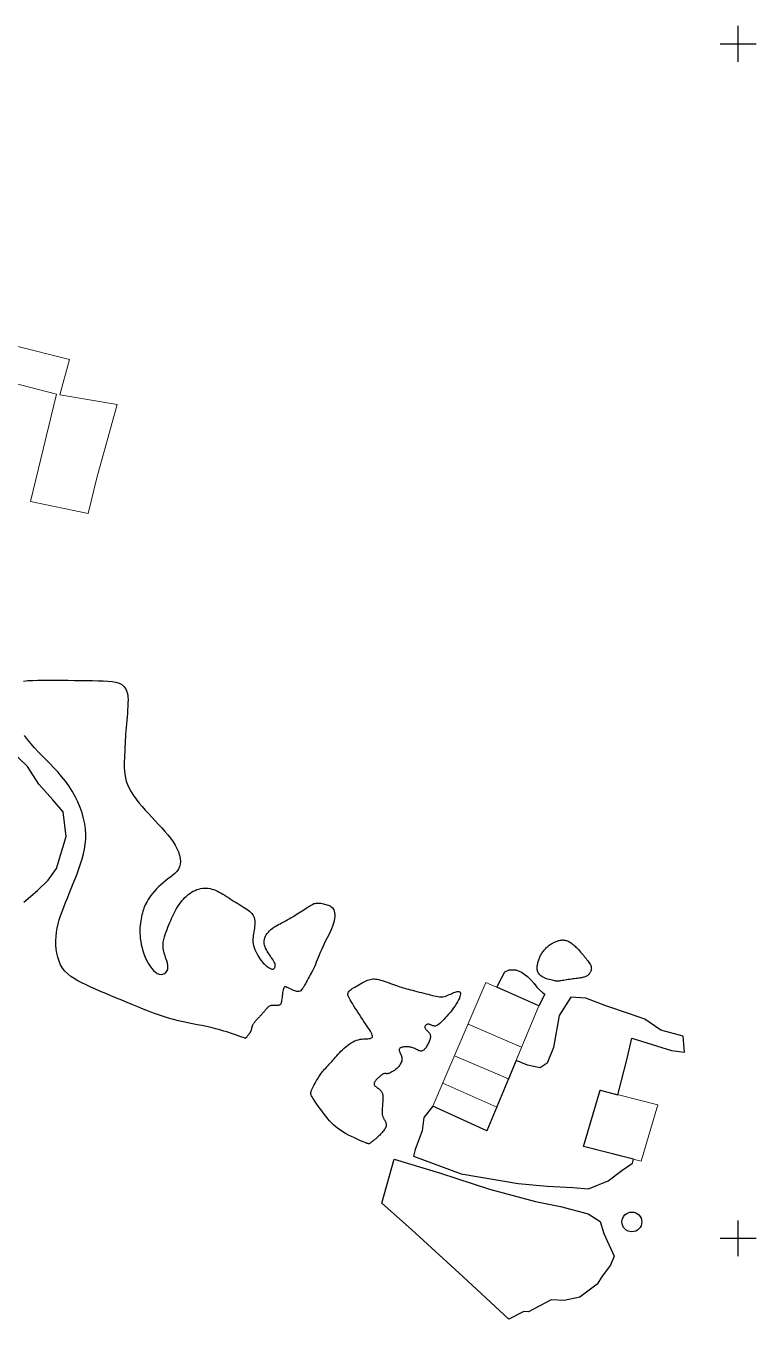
# Model space of a CAD drawing. Header units: inches. Extents: x 102725 to 104121, y 387536 to 388889.
# Drawn here: x 103680.8 to 103803, y 387986.5 to 388203 of the extents above; entities that cross this region are included whole.
import ezdxf

# ---------------------------------------------------------------- set-up
doc = ezdxf.new("R2010")
doc.units = ezdxf.units.IN
doc.header["$LTSCALE"] = 20
doc.layers.add('0_Croix', color=7, linetype='Continuous')
doc.layers.add('Débri', color=6, linetype='Continuous')
for name, color, linetype, lineweight in [('PBDUR-DROIT', 2, 'Continuous', 0), ('PBDUR-FACE', 1, 'Continuous', 0), ('PBDUR-GAUCH', 6, 'Continuous', 0), ('PBDUR-SEPARATION', 5, 'Continuous', 0)]:
    doc.layers.add(name, color=color, linetype=linetype, lineweight=lineweight)

msp = doc.modelspace()

# ---------------------------------------------------------------- linework, layer by layer
at = {"layer": '0_Croix'}
for p, q in [((103800, 388197), (103800, 388203)), ((103797, 388200), (103803, 388200)), ((103800, 387997), (103800, 388003)), ((103797, 388000), (103803, 388000))]:
    msp.add_line(p, q, dxfattribs=at)
at = {"layer": 'Débri', "flags": 128}
for points in [[(103680.35, 388093.31), (103681.1, 388093.37), (103681.91, 388093.41), (103682.78, 388093.45), (103683.72, 388093.46), (103684.71, 388093.47), (103685.74, 388093.46), (103686.79, 388093.45), (103687.86, 388093.43), (103688.92, 388093.41), (103689.96, 388093.39), (103690.97, 388093.38), (103691.93, 388093.37), (103692.84, 388093.36), (103693.69, 388093.34), (103694.47, 388093.29), (103695.18, 388093.21), (103695.81, 388093.1), (103696.35, 388092.93), (103696.81, 388092.71), (103697.16, 388092.41), (103697.43, 388092.06), (103697.62, 388091.65), (103697.75, 388091.2), (103697.83, 388090.71), (103697.86, 388090.18), (103697.85, 388089.63), (103697.83, 388089.06), (103697.8, 388088.48), (103697.76, 388087.89), (103697.71, 388087.3), (103697.66, 388086.71), (103697.6, 388086.13), (103697.55, 388085.55), (103697.5, 388084.98), (103697.46, 388084.43), (103697.42, 388083.9), (103697.39, 388083.38), (103697.36, 388082.87), (103697.34, 388082.37), (103697.32, 388081.87), (103697.3, 388081.38), (103697.29, 388080.88), (103697.26, 388080.37), (103697.24, 388079.86), (103697.23, 388079.33), (103697.23, 388078.79), (103697.25, 388078.25), (103697.31, 388077.69), (103697.41, 388077.12), (103697.56, 388076.54), (103697.77, 388075.96), (103698.04, 388075.36), (103698.38, 388074.76), (103698.77, 388074.15), (103699.21, 388073.54), (103699.69, 388072.93), (103700.2, 388072.31), (103700.73, 388071.7), (103701.28, 388071.1), (103701.84, 388070.5), (103702.41, 388069.9), (103702.97, 388069.31), (103703.51, 388068.73), (103704.03, 388068.14), (103704.52, 388067.56), (103704.98, 388066.98), (103705.39, 388066.4), (103705.75, 388065.82), (103706.05, 388065.25), (103706.29, 388064.69), (103706.47, 388064.14), (103706.58, 388063.61), (103706.62, 388063.11), (103706.59, 388062.64), (103706.48, 388062.2), (103706.29, 388061.8), (103706.03, 388061.44), (103705.71, 388061.1), (103705.35, 388060.79), (103704.96, 388060.48), (103704.55, 388060.17), (103704.14, 388059.87), (103703.72, 388059.54), (103703.33, 388059.21), (103702.96, 388058.85), (103702.61, 388058.49), (103702.28, 388058.13), (103701.97, 388057.76), (103701.7, 388057.4), (103701.45, 388057.06), (103701.23, 388056.73), (103701.04, 388056.42), (103700.88, 388056.12), (103700.74, 388055.84), (103700.62, 388055.57), (103700.52, 388055.3), (103700.43, 388055.03), (103700.35, 388054.75), (103700.27, 388054.46), (103700.19, 388054.16), (103700.12, 388053.84), (103700.04, 388053.51), (103699.98, 388053.15), (103699.93, 388052.78), (103699.88, 388052.4), (103699.85, 388051.99), (103699.84, 388051.56), (103699.85, 388051.11), (103699.87, 388050.65), (103699.92, 388050.17), (103699.99, 388049.67), (103700.08, 388049.17), (103700.2, 388048.65), (103700.35, 388048.13), (103700.53, 388047.61), (103700.74, 388047.08), (103700.98, 388046.57), (103701.24, 388046.08), (103701.52, 388045.62), (103701.82, 388045.2), (103702.12, 388044.84), (103702.44, 388044.55), (103702.76, 388044.34), (103703.09, 388044.22), (103703.4, 388044.18), (103703.69, 388044.22), (103703.96, 388044.32), (103704.19, 388044.49), (103704.37, 388044.72), (103704.5, 388044.99), (103704.55, 388045.31), (103704.54, 388045.66), (103704.47, 388046.04), (103704.35, 388046.44), (103704.21, 388046.87), (103704.06, 388047.31), (103703.92, 388047.76), (103703.81, 388048.22), (103703.74, 388048.68), (103703.72, 388049.13), (103703.75, 388049.58), (103703.83, 388050.03), (103703.94, 388050.46), (103704.08, 388050.89), (103704.23, 388051.31), (103704.39, 388051.71), (103704.55, 388052.11), (103704.71, 388052.49), (103704.86, 388052.86), (103705.01, 388053.21), (103705.16, 388053.56), (103705.31, 388053.9), (103705.46, 388054.24), (103705.63, 388054.57), (103705.81, 388054.9), (103706, 388055.23), (103706.2, 388055.55), (103706.42, 388055.87), (103706.65, 388056.18), (103706.88, 388056.49), (103707.13, 388056.78), (103707.39, 388057.05), (103707.66, 388057.3), (103707.93, 388057.54), (103708.21, 388057.75), (103708.5, 388057.95), (103708.79, 388058.12), (103709.09, 388058.26), (103709.39, 388058.39), (103709.7, 388058.48), (103710.01, 388058.56), (103710.32, 388058.6), (103710.64, 388058.63), (103710.95, 388058.62), (103711.27, 388058.6), (103711.59, 388058.55), (103711.9, 388058.48), (103712.21, 388058.38), (103712.52, 388058.27), (103712.83, 388058.13), (103713.14, 388057.98), (103713.44, 388057.81), (103713.74, 388057.63), (103714.05, 388057.44), (103714.36, 388057.24), (103714.67, 388057.04), (103714.98, 388056.83), (103715.3, 388056.63), (103715.62, 388056.42), (103715.94, 388056.22), (103716.26, 388056.03), (103716.58, 388055.83), (103716.88, 388055.64), (103717.18, 388055.45), (103717.46, 388055.27), (103717.73, 388055.1), (103717.98, 388054.93), (103718.21, 388054.75), (103718.42, 388054.57), (103718.6, 388054.38), (103718.76, 388054.18), (103718.88, 388053.96), (103718.98, 388053.72), (103719.04, 388053.45), (103719.08, 388053.16), (103719.09, 388052.86), (103719.08, 388052.55), (103719.05, 388052.23), (103719.01, 388051.91), (103718.96, 388051.6), (103718.91, 388051.29), (103718.87, 388051), (103718.82, 388050.71), (103718.79, 388050.43), (103718.77, 388050.16), (103718.76, 388049.88), (103718.78, 388049.6), (103718.81, 388049.31), (103718.88, 388049), (103718.97, 388048.69), (103719.09, 388048.36), (103719.23, 388048.02), (103719.4, 388047.69), (103719.57, 388047.37), (103719.75, 388047.06), (103719.94, 388046.77), (103720.13, 388046.51), (103720.32, 388046.27), (103720.5, 388046.07), (103720.68, 388045.89), (103720.85, 388045.74), (103721.01, 388045.61), (103721.17, 388045.5), (103721.32, 388045.4), (103721.46, 388045.31), (103721.59, 388045.24), (103721.71, 388045.18), (103721.82, 388045.13), (103721.92, 388045.09), (103722.01, 388045.07), (103722.1, 388045.07), (103722.18, 388045.09), (103722.26, 388045.12), (103722.33, 388045.18), (103722.39, 388045.25), (103722.44, 388045.35), (103722.48, 388045.46), (103722.49, 388045.59), (103722.49, 388045.74), (103722.47, 388045.9), (103722.41, 388046.07), (103722.33, 388046.26), (103722.22, 388046.45), (103722.09, 388046.66), (103721.95, 388046.88), (103721.79, 388047.1), (103721.63, 388047.34), (103721.47, 388047.57), (103721.31, 388047.82), (103721.16, 388048.06), (103721.02, 388048.31), (103720.9, 388048.56), (103720.8, 388048.81), (103720.71, 388049.06), (103720.66, 388049.32), (103720.63, 388049.57), (103720.64, 388049.83), (103720.68, 388050.08), (103720.76, 388050.33), (103720.87, 388050.58), (103721, 388050.82), (103721.16, 388051.05), (103721.35, 388051.28), (103721.55, 388051.5), (103721.77, 388051.7), (103722.01, 388051.89), (103722.26, 388052.07), (103722.51, 388052.23), (103722.77, 388052.39), (103723.04, 388052.54), (103723.3, 388052.68), (103723.56, 388052.81), (103723.81, 388052.94), (103724.05, 388053.06), (103724.28, 388053.18), (103724.51, 388053.3), (103724.74, 388053.43), (103724.96, 388053.55), (103725.19, 388053.69), (103725.43, 388053.83), (103725.68, 388053.98), (103725.94, 388054.14), (103726.2, 388054.31), (103726.47, 388054.48), (103726.75, 388054.66), (103727.02, 388054.84), (103727.28, 388055.01), (103727.54, 388055.18), (103727.78, 388055.34), (103728.01, 388055.49), (103728.22, 388055.63), (103728.42, 388055.75), (103728.61, 388055.86), (103728.8, 388055.95), (103728.98, 388056.03), (103729.17, 388056.08), (103729.36, 388056.12), (103729.55, 388056.14), (103729.75, 388056.14), (103729.95, 388056.12), (103730.16, 388056.1), (103730.37, 388056.06), (103730.57, 388056.01), (103730.77, 388055.96), (103730.97, 388055.91), (103731.15, 388055.86), (103731.34, 388055.8), (103731.51, 388055.74), (103731.67, 388055.66), (103731.82, 388055.57), (103731.96, 388055.46), (103732.09, 388055.33), (103732.2, 388055.17), (103732.3, 388054.98), (103732.38, 388054.76), (103732.44, 388054.5), (103732.47, 388054.21), (103732.48, 388053.89), (103732.44, 388053.54), (103732.37, 388053.16), (103732.26, 388052.74), (103732.11, 388052.29), (103731.91, 388051.82), (103731.69, 388051.32), (103731.45, 388050.81), (103731.2, 388050.3), (103730.94, 388049.79), (103730.69, 388049.28), (103730.45, 388048.79), (103730.24, 388048.32), (103730.04, 388047.86), (103729.87, 388047.43), (103729.7, 388047.01), (103729.54, 388046.6), (103729.38, 388046.21), (103729.22, 388045.83), (103729.06, 388045.47), (103728.89, 388045.11), (103728.72, 388044.76), (103728.54, 388044.42), (103728.36, 388044.1), (103728.19, 388043.78), (103728.02, 388043.48), (103727.85, 388043.18), (103727.69, 388042.9), (103727.55, 388042.63), (103727.41, 388042.38), (103727.28, 388042.14), (103727.16, 388041.93), (103727.03, 388041.75), (103726.9, 388041.59), (103726.77, 388041.46), (103726.62, 388041.37), (103726.47, 388041.32), (103726.3, 388041.31), (103726.13, 388041.32), (103725.96, 388041.36), (103725.78, 388041.41), (103725.61, 388041.47), (103725.45, 388041.55), (103725.29, 388041.62), (103725.15, 388041.69), (103725.01, 388041.75), (103724.88, 388041.81), (103724.77, 388041.87), (103724.66, 388041.92), (103724.56, 388041.97), (103724.47, 388042.02), (103724.38, 388042.06), (103724.3, 388042.09), (103724.22, 388042.12), (103724.15, 388042.13), (103724.09, 388042.12), (103724.03, 388042.09), (103723.97, 388042.02), (103723.92, 388041.92), (103723.87, 388041.78), (103723.82, 388041.6), (103723.78, 388041.38), (103723.74, 388041.13), (103723.7, 388040.87), (103723.67, 388040.6), (103723.64, 388040.34), (103723.6, 388040.08), (103723.57, 388039.86), (103723.54, 388039.66), (103723.51, 388039.49), (103723.47, 388039.36), (103723.42, 388039.25), (103723.36, 388039.16), (103723.29, 388039.09), (103723.21, 388039.05), (103723.1, 388039.02), (103722.97, 388039), (103722.83, 388038.99), (103722.67, 388038.99), (103722.51, 388038.99), (103722.35, 388039), (103722.18, 388039), (103722.03, 388039), (103721.88, 388038.99), (103721.76, 388038.97), (103721.64, 388038.94), (103721.54, 388038.89), (103721.45, 388038.84), (103721.37, 388038.78), (103721.29, 388038.72), (103721.22, 388038.64), (103721.14, 388038.56), (103721.06, 388038.48), (103720.99, 388038.39), (103720.91, 388038.29), (103720.82, 388038.2), (103720.74, 388038.09), (103720.66, 388037.99), (103720.57, 388037.89), (103720.48, 388037.79), (103720.39, 388037.68), (103720.3, 388037.58), (103720.21, 388037.48), (103720.12, 388037.38), (103720.03, 388037.28), (103719.94, 388037.18), (103719.85, 388037.09), (103719.76, 388036.99), (103719.67, 388036.89), (103719.58, 388036.8), (103719.5, 388036.71), (103719.41, 388036.62), (103719.33, 388036.53), (103719.25, 388036.44), (103719.18, 388036.35), (103719.11, 388036.26), (103719.04, 388036.17), (103718.97, 388036.09), (103718.91, 388036), (103718.85, 388035.92), (103718.8, 388035.84), (103718.75, 388035.76), (103718.71, 388035.69), (103718.67, 388035.62), (103718.64, 388035.55), (103718.62, 388035.48), (103718.6, 388035.42), (103718.58, 388035.36), (103718.57, 388035.3), (103718.55, 388035.24), (103718.54, 388035.18), (103718.53, 388035.11), (103718.51, 388035.04), (103718.5, 388034.97), (103718.48, 388034.9), (103718.46, 388034.83), (103718.43, 388034.76), (103718.41, 388034.69), (103718.38, 388034.62), (103718.36, 388034.56), (103718.33, 388034.5), (103718.29, 388034.44), (103718.26, 388034.39), (103718.22, 388034.34), (103718.19, 388034.28), (103718.14, 388034.23), (103718.1, 388034.17), (103718.05, 388034.11), (103717.99, 388034.04), (103717.93, 388033.97), (103717.88, 388033.9), (103717.82, 388033.83), (103717.76, 388033.76), (103717.71, 388033.69), (103717.67, 388033.64), (103717.63, 388033.59), (103717.59, 388033.55), (103717.56, 388033.53), (103717.51, 388033.52), (103717.43, 388033.53), (103717.31, 388033.56), (103717.14, 388033.61), (103716.9, 388033.7), (103716.59, 388033.81), (103716.19, 388033.95), (103715.71, 388034.11), (103715.17, 388034.3), (103714.56, 388034.49), (103713.91, 388034.7), (103713.21, 388034.9), (103712.49, 388035.1), (103711.75, 388035.28), (103711, 388035.45), (103710.23, 388035.61), (103709.46, 388035.76), (103708.68, 388035.9), (103707.89, 388036.06), (103707.09, 388036.23), (103706.29, 388036.41), (103705.47, 388036.62), (103704.65, 388036.86), (103703.82, 388037.12), (103702.98, 388037.41), (103702.14, 388037.72), (103701.28, 388038.04), (103700.41, 388038.39), (103699.53, 388038.74), (103698.64, 388039.11), (103697.73, 388039.48), (103696.82, 388039.85), (103695.91, 388040.23), (103695.01, 388040.61), (103694.12, 388040.98), (103693.26, 388041.35), (103692.42, 388041.72), (103691.62, 388042.07), (103690.86, 388042.42), (103690.14, 388042.76), (103689.47, 388043.11), (103688.85, 388043.48), (103688.28, 388043.86), (103687.76, 388044.28), (103687.31, 388044.74), (103686.91, 388045.24), (103686.58, 388045.8), (103686.31, 388046.4), (103686.1, 388047.05), (103685.94, 388047.72), (103685.83, 388048.41), (103685.78, 388049.12), (103685.77, 388049.84), (103685.81, 388050.55), (103685.89, 388051.25), (103686.01, 388051.94), (103686.17, 388052.63), (103686.36, 388053.32), (103686.58, 388054.02), (103686.83, 388054.73), (103687.1, 388055.46), (103687.39, 388056.2), (103687.71, 388056.97), (103688.03, 388057.76), (103688.36, 388058.57), (103688.69, 388059.39), (103689.02, 388060.21), (103689.34, 388061.04), (103689.64, 388061.88), (103689.92, 388062.71), (103690.17, 388063.53), (103690.38, 388064.35), (103690.56, 388065.17), (103690.69, 388065.99), (103690.77, 388066.82), (103690.79, 388067.67), (103690.74, 388068.53), (103690.62, 388069.41), (103690.43, 388070.31), (103690.17, 388071.23), (103689.83, 388072.15), (103689.44, 388073.08), (103688.99, 388073.99), (103688.5, 388074.88), (103687.95, 388075.74), (103687.37, 388076.56), (103686.75, 388077.34), (103686.11, 388078.09), (103685.45, 388078.8), (103684.78, 388079.48), (103684.11, 388080.15), (103683.45, 388080.81), (103682.81, 388081.47), (103682.2, 388082.14), (103681.61, 388082.82), (103681.06, 388083.51), (103680.53, 388084.2)], [(103680.43, 388056.29), (103682.72, 388058.25), (103684.5, 388059.98), (103685.87, 388061.94), (103687.51, 388067.28), (103687, 388071.41), (103685.27, 388073.42), (103682.94, 388076.02), (103681.02, 388078.98), (103678.15, 388081.77)], [(103759.57, 388042.03), (103760.36, 388043.57), (103760.95, 388044.59), (103761.67, 388044.94), (103762.8, 388044.95), (103763.74, 388044.58), (103764.75, 388043.85), (103765.29, 388043.28), (103765.82, 388042.69), (103766.3, 388042.05), (103766.72, 388041.6), (103767.24, 388041.16), (103767.61, 388040.9), (103766.63, 388038.95), (103759.57, 388042.03)]]:
    msp.add_lwpolyline(points, dxfattribs=at)
for points in [[(103767.32, 388043.7), (103767.12, 388043.82), (103766.94, 388043.95), (103766.79, 388044.09), (103766.67, 388044.24), (103766.57, 388044.39), (103766.49, 388044.54), (103766.43, 388044.69), (103766.38, 388044.85), (103766.35, 388045), (103766.34, 388045.14), (103766.33, 388045.29), (103766.34, 388045.44), (103766.35, 388045.58), (103766.38, 388045.73), (103766.41, 388045.87), (103766.44, 388046.02), (103766.47, 388046.17), (103766.51, 388046.32), (103766.56, 388046.47), (103766.61, 388046.63), (103766.66, 388046.78), (103766.72, 388046.93), (103766.78, 388047.08), (103766.85, 388047.23), (103766.92, 388047.38), (103767.01, 388047.53), (103767.09, 388047.67), (103767.19, 388047.82), (103767.28, 388047.96), (103767.39, 388048.09), (103767.5, 388048.23), (103767.61, 388048.36), (103767.73, 388048.49), (103767.85, 388048.61), (103767.98, 388048.73), (103768.11, 388048.85), (103768.24, 388048.96), (103768.38, 388049.07), (103768.52, 388049.17), (103768.66, 388049.27), (103768.81, 388049.35), (103768.95, 388049.44), (103769.1, 388049.51), (103769.24, 388049.58), (103769.39, 388049.64), (103769.53, 388049.7), (103769.67, 388049.75), (103769.81, 388049.8), (103769.94, 388049.84), (103770.07, 388049.87), (103770.19, 388049.9), (103770.31, 388049.92), (103770.43, 388049.94), (103770.55, 388049.95), (103770.66, 388049.95), (103770.78, 388049.94), (103770.9, 388049.93), (103771.02, 388049.91), (103771.14, 388049.89), (103771.27, 388049.85), (103771.39, 388049.8), (103771.52, 388049.75), (103771.66, 388049.68), (103771.79, 388049.6), (103771.94, 388049.51), (103772.08, 388049.41), (103772.23, 388049.3), (103772.38, 388049.18), (103772.53, 388049.05), (103772.69, 388048.91), (103772.84, 388048.76), (103773, 388048.61), (103773.15, 388048.45), (103773.31, 388048.28), (103773.46, 388048.11), (103773.61, 388047.93), (103773.77, 388047.75), (103773.92, 388047.56), (103774.08, 388047.38), (103774.23, 388047.19), (103774.38, 388047.01), (103774.54, 388046.83), (103774.68, 388046.64), (103774.83, 388046.47), (103774.96, 388046.29), (103775.07, 388046.12), (103775.18, 388045.96), (103775.26, 388045.8), (103775.33, 388045.65), (103775.37, 388045.5), (103775.4, 388045.36), (103775.42, 388045.23), (103775.41, 388045.11), (103775.4, 388044.98), (103775.37, 388044.87), (103775.34, 388044.75), (103775.29, 388044.64), (103775.24, 388044.54), (103775.18, 388044.43), (103775.11, 388044.34), (103775.04, 388044.25), (103774.96, 388044.16), (103774.87, 388044.08), (103774.78, 388044.01), (103774.69, 388043.95), (103774.59, 388043.89), (103774.48, 388043.84), (103774.36, 388043.79), (103774.24, 388043.75), (103774.11, 388043.71), (103773.96, 388043.67), (103773.8, 388043.64), (103773.63, 388043.61), (103773.45, 388043.58), (103773.25, 388043.55), (103773.04, 388043.52), (103772.82, 388043.49), (103772.59, 388043.46), (103772.34, 388043.43), (103772.09, 388043.39), (103771.82, 388043.35), (103771.55, 388043.31), (103771.27, 388043.27), (103771.01, 388043.23), (103770.76, 388043.19), (103770.53, 388043.15), (103770.33, 388043.12), (103770.16, 388043.09), (103770.02, 388043.07), (103769.91, 388043.05), (103769.82, 388043.04), (103769.74, 388043.04), (103769.65, 388043.05), (103769.56, 388043.06), (103769.44, 388043.08), (103769.29, 388043.11), (103769.09, 388043.15), (103768.87, 388043.2), (103768.62, 388043.26), (103768.35, 388043.32), (103768.08, 388043.4), (103767.81, 388043.49), (103767.56, 388043.59)], [(103733.83, 388017.82), (103733.4, 388018.1), (103733, 388018.39), (103732.62, 388018.69), (103732.27, 388019), (103731.93, 388019.33), (103731.61, 388019.66), (103731.3, 388020.02), (103731, 388020.38), (103730.7, 388020.76), (103730.41, 388021.15), (103730.12, 388021.54), (103729.85, 388021.92), (103729.59, 388022.29), (103729.35, 388022.63), (103729.14, 388022.95), (103728.95, 388023.23), (103728.79, 388023.46), (103728.66, 388023.67), (103728.57, 388023.84), (103728.5, 388023.99), (103728.46, 388024.14), (103728.44, 388024.28), (103728.46, 388024.43), (103728.5, 388024.6), (103728.57, 388024.79), (103728.66, 388025.01), (103728.77, 388025.23), (103728.89, 388025.47), (103729.02, 388025.71), (103729.16, 388025.96), (103729.29, 388026.19), (103729.43, 388026.42), (103729.55, 388026.63), (103729.67, 388026.83), (103729.79, 388027.02), (103729.91, 388027.21), (103730.03, 388027.39), (103730.16, 388027.56), (103730.29, 388027.74), (103730.44, 388027.92), (103730.6, 388028.11), (103730.77, 388028.3), (103730.95, 388028.5), (103731.15, 388028.71), (103731.34, 388028.92), (103731.55, 388029.14), (103731.75, 388029.36), (103731.96, 388029.59), (103732.17, 388029.83), (103732.38, 388030.07), (103732.59, 388030.31), (103732.81, 388030.56), (103733.03, 388030.81), (103733.27, 388031.06), (103733.51, 388031.31), (103733.76, 388031.56), (103734.03, 388031.81), (103734.32, 388032.05), (103734.61, 388032.29), (103734.9, 388032.51), (103735.21, 388032.71), (103735.52, 388032.89), (103735.82, 388033.04), (103736.13, 388033.16), (103736.44, 388033.25), (103736.73, 388033.32), (103737.02, 388033.36), (103737.3, 388033.38), (103737.56, 388033.39), (103737.8, 388033.4), (103738.02, 388033.41), (103738.22, 388033.43), (103738.39, 388033.46), (103738.53, 388033.5), (103738.64, 388033.56), (103738.72, 388033.64), (103738.76, 388033.74), (103738.77, 388033.87), (103738.74, 388034.03), (103738.67, 388034.22), (103738.57, 388034.44), (103738.43, 388034.68), (103738.26, 388034.96), (103738.06, 388035.26), (103737.84, 388035.59), (103737.61, 388035.93), (103737.36, 388036.29), (103737.1, 388036.67), (103736.85, 388037.06), (103736.59, 388037.45), (103736.33, 388037.85), (103736.08, 388038.24), (103735.84, 388038.61), (103735.62, 388038.98), (103735.41, 388039.32), (103735.22, 388039.63), (103735.06, 388039.91), (103734.92, 388040.16), (103734.81, 388040.39), (103734.73, 388040.59), (103734.68, 388040.77), (103734.67, 388040.94), (103734.7, 388041.09), (103734.77, 388041.24), (103734.87, 388041.38), (103735.02, 388041.52), (103735.19, 388041.66), (103735.39, 388041.8), (103735.61, 388041.93), (103735.84, 388042.07), (103736.08, 388042.2), (103736.32, 388042.34), (103736.56, 388042.48), (103736.8, 388042.62), (103737.04, 388042.76), (103737.27, 388042.89), (103737.5, 388043.01), (103737.72, 388043.12), (103737.94, 388043.22), (103738.17, 388043.3), (103738.38, 388043.36), (103738.6, 388043.4), (103738.83, 388043.42), (103739.06, 388043.42), (103739.3, 388043.41), (103739.55, 388043.37), (103739.82, 388043.32), (103740.11, 388043.24), (103740.42, 388043.16), (103740.75, 388043.05), (103741.09, 388042.94), (103741.43, 388042.81), (103741.78, 388042.69), (103742.13, 388042.56), (103742.46, 388042.44), (103742.78, 388042.32), (103743.09, 388042.22), (103743.38, 388042.12), (103743.66, 388042.03), (103743.94, 388041.95), (103744.22, 388041.86), (103744.5, 388041.78), (103744.81, 388041.7), (103745.13, 388041.61), (103745.47, 388041.53), (103745.83, 388041.43), (103746.2, 388041.34), (103746.59, 388041.24), (103746.98, 388041.14), (103747.36, 388041.04), (103747.74, 388040.95), (103748.11, 388040.85), (103748.46, 388040.76), (103748.8, 388040.67), (103749.12, 388040.59), (103749.43, 388040.52), (103749.73, 388040.47), (103750.01, 388040.44), (103750.29, 388040.43), (103750.55, 388040.45), (103750.81, 388040.49), (103751.06, 388040.56), (103751.3, 388040.65), (103751.53, 388040.74), (103751.76, 388040.85), (103751.98, 388040.95), (103752.19, 388041.06), (103752.4, 388041.15), (103752.6, 388041.23), (103752.79, 388041.29), (103752.97, 388041.32), (103753.13, 388041.34), (103753.26, 388041.32), (103753.38, 388041.27), (103753.46, 388041.19), (103753.5, 388041.07), (103753.51, 388040.91), (103753.48, 388040.71), (103753.42, 388040.48), (103753.32, 388040.22), (103753.19, 388039.93), (103753.02, 388039.62), (103752.83, 388039.29), (103752.61, 388038.95), (103752.36, 388038.6), (103752.1, 388038.24), (103751.82, 388037.89), (103751.53, 388037.54), (103751.24, 388037.21), (103750.96, 388036.89), (103750.7, 388036.61), (103750.45, 388036.35), (103750.23, 388036.14), (103750.03, 388035.96), (103749.85, 388035.81), (103749.69, 388035.7), (103749.54, 388035.61), (103749.41, 388035.56), (103749.28, 388035.53), (103749.15, 388035.53), (103749.03, 388035.55), (103748.9, 388035.58), (103748.78, 388035.63), (103748.66, 388035.68), (103748.54, 388035.73), (103748.42, 388035.78), (103748.31, 388035.82), (103748.19, 388035.84), (103748.08, 388035.85), (103747.98, 388035.83), (103747.88, 388035.8), (103747.78, 388035.76), (103747.71, 388035.7), (103747.64, 388035.64), (103747.59, 388035.57), (103747.56, 388035.49), (103747.54, 388035.41), (103747.55, 388035.34), (103747.57, 388035.25), (103747.6, 388035.17), (103747.65, 388035.09), (103747.71, 388035.01), (103747.78, 388034.92), (103747.86, 388034.84), (103747.94, 388034.76), (103748.02, 388034.68), (103748.1, 388034.6), (103748.18, 388034.52), (103748.26, 388034.43), (103748.33, 388034.34), (103748.39, 388034.24), (103748.43, 388034.14), (103748.46, 388034.03), (103748.48, 388033.92), (103748.48, 388033.79), (103748.47, 388033.66), (103748.45, 388033.53), (103748.42, 388033.39), (103748.38, 388033.25), (103748.33, 388033.1), (103748.27, 388032.94), (103748.2, 388032.79), (103748.12, 388032.63), (103748.04, 388032.48), (103747.96, 388032.32), (103747.87, 388032.18), (103747.78, 388032.03), (103747.69, 388031.9), (103747.6, 388031.78), (103747.5, 388031.67), (103747.41, 388031.57), (103747.31, 388031.49), (103747.2, 388031.42), (103747.1, 388031.38), (103746.98, 388031.35), (103746.86, 388031.35), (103746.74, 388031.37), (103746.6, 388031.41), (103746.46, 388031.47), (103746.32, 388031.54), (103746.16, 388031.61), (103746.01, 388031.69), (103745.85, 388031.77), (103745.68, 388031.84), (103745.52, 388031.9), (103745.35, 388031.95), (103745.18, 388032), (103745.01, 388032.03), (103744.84, 388032.06), (103744.67, 388032.07), (103744.5, 388032.08), (103744.33, 388032.08), (103744.17, 388032.07), (103744.02, 388032.06), (103743.87, 388032.03), (103743.74, 388032), (103743.61, 388031.96), (103743.51, 388031.92), (103743.41, 388031.87), (103743.34, 388031.81), (103743.29, 388031.75), (103743.25, 388031.68), (103743.24, 388031.61), (103743.24, 388031.53), (103743.25, 388031.44), (103743.28, 388031.35), (103743.32, 388031.25), (103743.36, 388031.14), (103743.42, 388031.03), (103743.48, 388030.91), (103743.54, 388030.78), (103743.59, 388030.64), (103743.64, 388030.5), (103743.68, 388030.34), (103743.71, 388030.19), (103743.72, 388030.02), (103743.7, 388029.85), (103743.67, 388029.68), (103743.61, 388029.5), (103743.53, 388029.31), (103743.44, 388029.13), (103743.32, 388028.95), (103743.18, 388028.77), (103743.02, 388028.59), (103742.84, 388028.42), (103742.64, 388028.26), (103742.44, 388028.11), (103742.23, 388027.97), (103742.03, 388027.85), (103741.83, 388027.75), (103741.65, 388027.67), (103741.49, 388027.61), (103741.35, 388027.57), (103741.24, 388027.56), (103741.14, 388027.56), (103741.06, 388027.57), (103740.98, 388027.58), (103740.91, 388027.59), (103740.84, 388027.6), (103740.77, 388027.59), (103740.68, 388027.56), (103740.59, 388027.52), (103740.48, 388027.47), (103740.38, 388027.4), (103740.27, 388027.32), (103740.16, 388027.24), (103740.04, 388027.15), (103739.93, 388027.05), (103739.82, 388026.95), (103739.71, 388026.86), (103739.61, 388026.76), (103739.51, 388026.66), (103739.42, 388026.56), (103739.34, 388026.46), (103739.26, 388026.37), (103739.2, 388026.27), (103739.15, 388026.18), (103739.1, 388026.09), (103739.08, 388026.01), (103739.06, 388025.93), (103739.06, 388025.85), (103739.07, 388025.77), (103739.09, 388025.69), (103739.13, 388025.62), (103739.19, 388025.55), (103739.25, 388025.48), (103739.33, 388025.41), (103739.42, 388025.35), (103739.5, 388025.28), (103739.59, 388025.22), (103739.68, 388025.15), (103739.77, 388025.09), (103739.85, 388025.03), (103739.93, 388024.96), (103740, 388024.9), (103740.06, 388024.83), (103740.12, 388024.77), (103740.18, 388024.7), (103740.23, 388024.64), (103740.28, 388024.57), (103740.33, 388024.49), (103740.37, 388024.42), (103740.41, 388024.34), (103740.44, 388024.24), (103740.47, 388024.13), (103740.49, 388024.01), (103740.51, 388023.86), (103740.52, 388023.69), (103740.52, 388023.5), (103740.51, 388023.28), (103740.5, 388023.05), (103740.49, 388022.81), (103740.47, 388022.57), (103740.46, 388022.33), (103740.44, 388022.09), (103740.42, 388021.87), (103740.41, 388021.67), (103740.4, 388021.49), (103740.39, 388021.32), (103740.39, 388021.17), (103740.39, 388021.03), (103740.4, 388020.91), (103740.41, 388020.79), (103740.42, 388020.69), (103740.44, 388020.59), (103740.47, 388020.5), (103740.5, 388020.42), (103740.53, 388020.34), (103740.57, 388020.26), (103740.61, 388020.18), (103740.65, 388020.1), (103740.7, 388020.01), (103740.75, 388019.92), (103740.8, 388019.83), (103740.85, 388019.73), (103740.89, 388019.63), (103740.94, 388019.53), (103740.98, 388019.43), (103741.02, 388019.34), (103741.05, 388019.24), (103741.08, 388019.15), (103741.09, 388019.05), (103741.1, 388018.96), (103741.09, 388018.87), (103741.08, 388018.77), (103741.04, 388018.66), (103740.99, 388018.55), (103740.93, 388018.43), (103740.84, 388018.3), (103740.74, 388018.15), (103740.63, 388018.01), (103740.5, 388017.86), (103740.38, 388017.71), (103740.24, 388017.56), (103740.11, 388017.42), (103739.99, 388017.29), (103739.87, 388017.17), (103739.75, 388017.06), (103739.64, 388016.96), (103739.54, 388016.86), (103739.43, 388016.77), (103739.33, 388016.68), (103739.22, 388016.6), (103739.11, 388016.51), (103739, 388016.42), (103738.89, 388016.33), (103738.78, 388016.24), (103738.67, 388016.16), (103738.57, 388016.08), (103738.48, 388016.01), (103738.4, 388015.94), (103738.33, 388015.89), (103738.27, 388015.85), (103738.22, 388015.82), (103738.16, 388015.81), (103738.09, 388015.82), (103737.98, 388015.85), (103737.84, 388015.9), (103737.64, 388015.98), (103737.38, 388016.09), (103737.05, 388016.23), (103736.66, 388016.4), (103736.23, 388016.59), (103735.76, 388016.8), (103735.27, 388017.03), (103734.78, 388017.28), (103734.29, 388017.54)], [(103779.87, 388024.03), (103781.39, 388030.09), (103782.22, 388033.5), (103788.84, 388031.46), (103790.99, 388031.19), (103790.76, 388033.85), (103787.07, 388034.87), (103784.37, 388036.7), (103781.79, 388037.57), (103777.83, 388038.94), (103774.5, 388040.23), (103772, 388040.35), (103770.04, 388037.33), (103769.06, 388031.97), (103768, 388029.35), (103766.83, 388028.56), (103764.75, 388028.99), (103762.83, 388029.79), (103761.54, 388026.68), (103757.93, 388017.97), (103748.91, 388022.13), (103747.39, 388020.21), (103747.08, 388018.02), (103745.9, 388014.85), (103745.67, 388013.75), (103753.62, 388010.82), (103763.14, 388009.18), (103768.03, 388008.71), (103772.34, 388008.51), (103774.92, 388008.31), (103778.25, 388009.61), (103780.53, 388011.33), (103782.29, 388012.58), (103782.46, 388013.24), (103774.1, 388015.37), (103776.9, 388024.78)], [(103742.43, 388013.27), (103750.14, 388010.9), (103758.39, 388008.21), (103766.07, 388006.18), (103770.25, 388005.3), (103774.89, 388004.11), (103776.89, 388002.8), (103777.5, 388000.81), (103779.23, 387997.01), (103778.65, 387995.52), (103777.23, 387993.68), (103776.39, 387992.34), (103775.05, 387991.3), (103773.51, 387990.15), (103770.86, 387989.61), (103768.68, 387989.69), (103764.92, 387987.7), (103764.11, 387987.77), (103761.58, 387986.47), (103753.98, 387993.56), (103745.31, 388001.46), (103740.36, 388005.91), (103742.43, 388013.27)]]:
    msp.add_lwpolyline(points, close=True, dxfattribs=at)
at = {"layer": 'Débri'}
msp.add_circle((103782.2, 388002.74), 1.66, dxfattribs=at)
at = {"layer": 'PBDUR-DROIT', "color": 2, "linetype": 'Continuous', "lineweight": 0, "flags": 128}
msp.add_lwpolyline([(103678.72, 388149.51), (103688.07, 388147.13), (103686.42, 388141.25), (103696.04, 388139.6)], dxfattribs=at)
at = {"layer": 'PBDUR-FACE', "linetype": 'Continuous', "lineweight": 0, "flags": 128}
for points in [[(103681.52, 388123.36), (103685.89, 388141.34), (103677.07, 388143.6), (103678.72, 388149.51)], [(103696.04, 388139.6), (103692.63, 388127.33), (103691.2, 388121.37)], [(103691.2, 388121.37), (103681.52, 388123.36)], [(103748.91, 388022.13), (103757.78, 388042.82)], [(103757.78, 388042.82), (103766.63, 388038.95)], [(103766.63, 388038.95), (103757.93, 388017.97)], [(103774.1, 388015.37), (103776.9, 388024.78)], [(103776.9, 388024.78), (103786.55, 388022.35)], [(103757.93, 388017.97), (103748.91, 388022.13)], [(103786.55, 388022.35), (103783.78, 388012.91)], [(103783.78, 388012.91), (103774.1, 388015.37)]]:
    msp.add_lwpolyline(points, dxfattribs=at)
at = {"layer": 'PBDUR-GAUCH', "color": 6, "linetype": 'Continuous', "lineweight": 0, "flags": 128}
msp.add_lwpolyline([(103691.2, 388121.37), (103681.52, 388123.36)], dxfattribs=at)
at = {"layer": 'PBDUR-SEPARATION', "color": 5, "linetype": 'Continuous', "lineweight": 13, "flags": 128}
for points in [[(103754.81, 388035.87), (103763.74, 388031.99)], [(103761.54, 388026.68), (103752.52, 388030.53)], [(103759.6, 388021.98), (103750.57, 388026)]]:
    msp.add_lwpolyline(points, dxfattribs=at)

doc.saveas('drawing.dxf')
